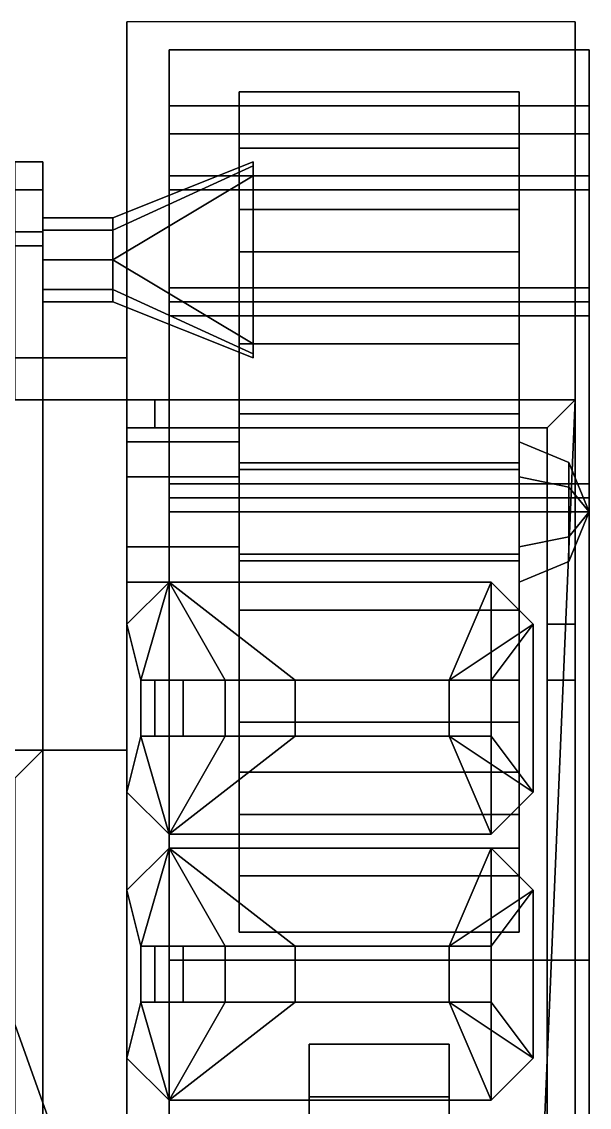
# Model space of a CAD drawing. Header units: millimetres. Extents: x -1.04 to 1.04, y -2.16 to 5.95.
# Drawn here: x 0.575 to 0.98, y 1.395 to 2.17 of the extents above; entities that cross this region are included whole.
import ezdxf

# ---------------------------------------------------------------- set-up
doc = ezdxf.new("R2010")
doc.units = ezdxf.units.MM
for name, color, linetype in [('cans', 3, 'Continuous'), ('fenders', 6, 'Continuous'), ('patch', 2, 'Continuous'), ('tracks', 3, 'Continuous'), ('wheels', 2, 'Continuous')]:
    doc.layers.add(name, color=color, linetype=linetype)

msp = doc.modelspace()

# ---------------------------------------------------------------- linework, layer by layer
for points in [[(0.59, 2.07, 1.01), (0.59, 2.07, 0.96), (0.57, 2.07, 0.96), (0.57, 2.07, 1.01)], [(0.59, 2.05, 1.05), (0.59, 2.07, 1.01), (0.57, 2.07, 1.01), (0.57, 2.05, 1.05)], [(0.59, 2.07, 0.96), (0.59, 2.05, 0.92), (0.57, 2.05, 0.92), (0.57, 2.07, 0.96)], [(0.59, 2.05, 1.05), (0.59, 2.05, 0.92), (0.59, 2.07, 0.96), (0.59, 2.07, 1.01)], [(0.74, 2.06707, 0.98707), (0.74, 2.07, 0.98), (0.64, 2.03, 0.98), (0.64, 2.02121, 1.00121)], [(0.74, 2.07, 0.98), (0.74, 2.06707, 0.97293), (0.64, 2.02121, 0.95879), (0.64, 2.03, 0.98)], [(0.74, 1.93, 0.98), (0.74, 2.07, 0.98), (0.74, 2.06707, 0.98707), (0.74, 1.93293, 0.98707)], [(0.74, 1.93293, 0.97293), (0.74, 2.06707, 0.97293), (0.74, 2.07, 0.98), (0.74, 1.93, 0.98)], [(0.74, 2.06, 0.99), (0.74, 2.06707, 0.98707), (0.64, 2.02121, 1.00121), (0.64, 2, 1.01)], [(0.74, 2.06707, 0.97293), (0.74, 2.06, 0.97), (0.64, 2, 0.95), (0.64, 2.02121, 0.95879)], [(0.74, 1.93293, 0.98707), (0.74, 2.06707, 0.98707), (0.74, 2.06, 0.99), (0.74, 1.94, 0.99)], [(0.74, 1.94, 0.97), (0.74, 2.06, 0.97), (0.74, 2.06707, 0.97293), (0.74, 1.93293, 0.97293)], [(0.74, 2.06, 0.99), (0.74, 2.06, 0.99), (0.64, 2, 1.01), (0.74, 1.94, 0.99)], [(0.74, 1.94, 0.97), (0.74, 1.94, 0.97), (0.64, 2, 0.95), (0.74, 2.06, 0.97)], [(0.59, 2.01, 1.08), (0.59, 2.05, 1.05), (0.57, 2.05, 1.05), (0.57, 2.01, 1.08)], [(0.59, 2.05, 0.92), (0.59, 2.02, 0.9), (0.57, 2.02, 0.9), (0.57, 2.05, 0.92)], [(0.59, 2.05, 1.05), (0.59, 2.01, 1.08), (0.59, 2.02, 0.9), (0.59, 2.05, 0.92)], [(0.64, 2.02121, 1.00121), (0.64, 2.03, 0.98), (0.59, 2.03, 0.98), (0.59, 2.02121, 1.00121)], [(0.64, 2.03, 0.98), (0.64, 2.02121, 0.95879), (0.59, 2.02121, 0.95879), (0.59, 2.03, 0.98)], [(0.59, 2.02, 0.9), (0.59, 1.9, 0.85), (0.57, 1.9, 0.85), (0.57, 2.02, 0.9)], [(0.64, 2, 1.01), (0.64, 2.02121, 1.00121), (0.59, 2.02121, 1.00121), (0.59, 2, 1.01)], [(0.64, 2.02121, 0.95879), (0.64, 2, 0.95), (0.59, 2, 0.95), (0.59, 2.02121, 0.95879)], [(0.59, 2.01, 1.08), (0.59, 1.9, 1.09), (0.59, 1.9, 0.85), (0.59, 2.02, 0.9)], [(0.59, 1.9, 1.09), (0.59, 2.01, 1.08), (0.57, 2.01, 1.08), (0.57, 1.9, 1.09)], [(0.64, 1.97879, 1.00121), (0.64, 2, 1.01), (0.59, 2, 1.01), (0.59, 1.97879, 1.00121)], [(0.64, 2, 0.95), (0.64, 1.97879, 0.95879), (0.59, 1.97879, 0.95879), (0.59, 2, 0.95)], [(0.74, 1.93293, 0.98707), (0.74, 1.94, 0.99), (0.64, 2, 1.01), (0.64, 1.97879, 1.00121)], [(0.74, 1.94, 0.97), (0.74, 1.93293, 0.97293), (0.64, 1.97879, 0.95879), (0.64, 2, 0.95)], [(0.64, 1.97, 0.98), (0.64, 1.97879, 1.00121), (0.59, 1.97879, 1.00121), (0.59, 1.97, 0.98)], [(0.64, 1.97879, 0.95879), (0.64, 1.97, 0.98), (0.59, 1.97, 0.98), (0.59, 1.97879, 0.95879)], [(0.74, 1.93, 0.98), (0.74, 1.93293, 0.98707), (0.64, 1.97879, 1.00121), (0.64, 1.97, 0.98)], [(0.74, 1.93293, 0.97293), (0.74, 1.93, 0.98), (0.64, 1.97, 0.98), (0.64, 1.97879, 0.95879)], [(0.65, 1.9, 0.49), (0.65, 1.93, 0.46), (0.5, 1.93, 0.46), (0.5, 1.9, 0.49)], [(0.65, 1.93, 0.46), (0.65, 1.93, 0.36), (0.5, 1.93, 0.36), (0.5, 1.93, 0.46)], [(0.65, 1.93, 0.36), (0.65, 1.9, 0.34), (0.5, 1.9, 0.34), (0.5, 1.93, 0.36)], [(0.65, 1.9, 0.49), (0.65, 1.9, 0.34), (0.65, 1.93, 0.36), (0.65, 1.93, 0.46)], [(-0.59, 0.6, 1.18), (0.59, 0.6, 1.18), (0.59, 1.9, 1.1), (-0.59, 1.9, 1.1)], [(0.59, 1.9, 1.1), (0.57, 1.9, 1.09), (0.03, 1.9, 1.09), (-0.59, 1.9, 1.1)], [(0.65, 1.9, 0.92), (0.65, 1.9, 0.49), (0.5, 1.9, 0.49), (0.5, 1.9, 0.55)], [(0.65, 1.9, 0.34), (0.65, 1.65, 0.34), (0.5, 1.65, 0.34), (0.5, 1.9, 0.34)], [(0.59, 1.9, 0.85), (0.5, 1.9, 0.55), (0.5, 1.9, 0.55), (0.57, 1.9, 0.85)], [(0.59, 1.9, 0.85), (0.59, 1.9, 0.85), (0.65, 1.9, 0.92), (0.5, 1.9, 0.55)], [(0.59, 1.9, 1.1), (0.59, 1.9, 1.09), (0.57, 1.9, 1.09), (0.59, 1.9, 1.1)], [(0.59, 0.6, 1.18), (0.65, 0.68, 0.92), (0.65, 1.9, 0.92), (0.59, 1.9, 1.1)], [(0.59, 1.9, 1.09), (0.59, 1.9, 1.09), (0.65, 1.9, 0.92), (0.59, 1.9, 0.85)], [(0.59, 1.9, 1.1), (0.65, 1.9, 0.92), (0.59, 1.9, 1.09), (0.59, 1.9, 1.1)], [(0.65, -1.45, 0.82), (0.65, -1.84, 0.25), (0.65, 1.23, 0.25), (0.65, 1.9, 0.92)], [(0.65, 1.65, 0.34), (0.65, 1.65, 0.34), (0.65, 1.9, 0.34), (0.65, 1.9, 0.49)], [(0.65, 1.23, 0.25), (0.65, 1.23, 0.25), (0.65, 1.65, 0.34), (0.65, 1.9, 0.49)], [(0.65, 1.23, 0.25), (0.65, 1.23, 0.25), (0.65, 1.9, 0.49), (0.65, 1.9, 0.92)], [(0.65, -1.45, 0.82), (0.65, -1.45, 0.82), (0.65, 1.9, 0.92), (0.65, 0.68, 0.92)], [(0.5, 1.65, 0.34), (0.65, 1.23, 0.25), (-0.65, 1.23, 0.25), (-0.5, 1.65, 0.34)], [(0.57, 1.63, 1.41), (0.59, 1.65, 1.41), (-0.59, 1.65, 1.41), (-0.57, 1.63, 1.41)], [(0.59, 1.65, 1.41), (0.59, 1.65, 1.11538), (-0.59, 1.65, 1.11538), (-0.59, 1.65, 1.41)], [(0.65, 1.65, 0.34), (0.65, 1.23, 0.25), (0.65, 1.23, 0.25), (0.5, 1.65, 0.34)], [(0.57, 1.15, 1.41), (0.59, 1.15, 1.41), (0.59, 1.65, 1.41), (0.57, 1.63, 1.41)], [(0.59, 1.13, 1.39), (0.59, 1.13, 1.14738), (0.59, 1.65, 1.11538), (0.59, 1.15, 1.41)], [(0.59, 1.15, 1.41), (0.59, 1.65, 1.11538), (0.59, 1.65, 1.11538), (0.59, 1.65, 1.41)]]:
    msp.add_3dface(points)
at = {"layer": 'cans'}
for points in [[(0.66, 1.7, 1.36), (0.68, 1.77, 1.29), (0.65, 1.74, 1.29), (0.66, 1.7, 1.36)], [(0.65, 1.74, 0.92), (0.68, 1.77, 0.92), (0.68, 1.59, 0.92), (0.65, 1.62, 0.92)], [(0.68, 1.77, 1.29), (0.68, 1.77, 0.92), (0.65, 1.74, 0.92), (0.65, 1.74, 1.29)], [(0.72, 1.7, 1.37), (0.68, 1.77, 1.29), (0.66, 1.7, 1.36), (0.72, 1.7, 1.37)], [(0.72, 1.7, 1.37), (0.77, 1.7, 1.32), (0.68, 1.77, 1.29)], [(0.88, 1.7, 1.32), (0.91, 1.77, 1.29), (0.68, 1.77, 1.29), (0.77, 1.7, 1.32)], [(0.68, 1.77, 0.92), (0.91, 1.77, 0.92), (0.91, 1.59, 0.92), (0.68, 1.59, 0.92)], [(0.91, 1.77, 1.29), (0.91, 1.77, 0.92), (0.68, 1.77, 0.92), (0.68, 1.77, 1.29)], [(0.94, 1.74, 1.29), (0.91, 1.77, 1.29), (0.88, 1.7, 1.32)], [(0.94, 1.62, 0.92), (0.91, 1.59, 0.92), (0.91, 1.77, 0.92), (0.94, 1.74, 0.92)], [(0.94, 1.74, 0.92), (0.91, 1.77, 0.92), (0.91, 1.77, 1.29), (0.94, 1.74, 1.29)], [(0.66, 1.7, 1.36), (0.65, 1.74, 1.29), (0.65, 1.62, 1.29), (0.66, 1.66, 1.36)], [(0.65, 1.74, 1.29), (0.65, 1.74, 0.92), (0.65, 1.62, 0.92), (0.65, 1.62, 1.29)], [(0.94, 1.74, 1.29), (0.88, 1.7, 1.32), (0.91, 1.7, 1.34)], [(0.91, 1.66, 1.34), (0.94, 1.62, 1.29), (0.94, 1.74, 1.29), (0.91, 1.7, 1.34)], [(0.94, 1.62, 1.29), (0.94, 1.62, 0.92), (0.94, 1.74, 0.92), (0.94, 1.74, 1.29)], [(0.67, 1.7, 1.39), (0.66, 1.7, 1.36), (0.66, 1.66, 1.36), (0.67, 1.66, 1.39)], [(0.69, 1.7, 1.4), (0.72, 1.7, 1.37), (0.66, 1.7, 1.36), (0.67, 1.7, 1.39)], [(0.67, 1.66, 1.39), (0.69, 1.66, 1.4), (0.69, 1.7, 1.4), (0.67, 1.7, 1.39)], [(0.69, 1.66, 1.4), (0.88, 1.66, 1.4), (0.88, 1.7, 1.4), (0.69, 1.7, 1.4)], [(0.88, 1.7, 1.4), (0.88, 1.7, 1.37), (0.72, 1.7, 1.37), (0.69, 1.7, 1.4)], [(0.72, 1.66, 1.37), (0.77, 1.66, 1.32), (0.77, 1.7, 1.32), (0.72, 1.7, 1.37)], [(0.72, 1.7, 1.37), (0.88, 1.7, 1.37), (0.88, 1.66, 1.37), (0.72, 1.66, 1.37)], [(0.77, 1.66, 1.32), (0.88, 1.66, 1.32), (0.88, 1.7, 1.32), (0.77, 1.7, 1.32)], [(0.88, 1.7, 1.37), (0.88, 1.7, 1.32), (0.88, 1.66, 1.32), (0.88, 1.66, 1.37)], [(0.91, 1.7, 1.34), (0.88, 1.7, 1.32), (0.88, 1.7, 1.37), (0.91, 1.7, 1.38)], [(0.88, 1.66, 1.4), (0.91, 1.66, 1.38), (0.91, 1.7, 1.38), (0.88, 1.7, 1.4)], [(0.91, 1.7, 1.38), (0.88, 1.7, 1.37), (0.88, 1.7, 1.37), (0.88, 1.7, 1.4)], [(0.91, 1.66, 1.38), (0.91, 1.66, 1.34), (0.91, 1.7, 1.34), (0.91, 1.7, 1.38)], [(0.66, 1.66, 1.36), (0.65, 1.62, 1.29), (0.68, 1.59, 1.29), (0.66, 1.66, 1.36)], [(0.72, 1.66, 1.37), (0.66, 1.66, 1.36), (0.68, 1.59, 1.29), (0.72, 1.66, 1.37)], [(0.66, 1.66, 1.36), (0.72, 1.66, 1.37), (0.69, 1.66, 1.4), (0.67, 1.66, 1.39)], [(0.68, 1.59, 1.29), (0.68, 1.59, 1.29), (0.77, 1.66, 1.32), (0.72, 1.66, 1.37)], [(0.68, 1.59, 1.29), (0.91, 1.59, 1.29), (0.88, 1.66, 1.32), (0.77, 1.66, 1.32)], [(0.72, 1.66, 1.37), (0.88, 1.66, 1.37), (0.88, 1.66, 1.4), (0.69, 1.66, 1.4)], [(0.91, 1.66, 1.34), (0.88, 1.66, 1.32), (0.94, 1.62, 1.29), (0.91, 1.66, 1.34)], [(0.88, 1.66, 1.37), (0.88, 1.66, 1.32), (0.91, 1.66, 1.34), (0.91, 1.66, 1.38)], [(0.88, 1.66, 1.32), (0.91, 1.59, 1.29), (0.94, 1.62, 1.29), (0.88, 1.66, 1.32)], [(0.88, 1.66, 1.37), (0.88, 1.66, 1.37), (0.91, 1.66, 1.38), (0.88, 1.66, 1.4)], [(0.65, 1.62, 0.92), (0.68, 1.59, 0.92), (0.68, 1.59, 1.29), (0.65, 1.62, 1.29)], [(0.91, 1.59, 1.29), (0.91, 1.59, 0.92), (0.94, 1.62, 0.92), (0.94, 1.62, 1.29)], [(0.68, 1.59, 0.92), (0.91, 1.59, 0.92), (0.91, 1.59, 1.29), (0.68, 1.59, 1.29)], [(0.66, 1.51, 1.36), (0.68, 1.58, 1.29), (0.65, 1.55, 1.29), (0.66, 1.51, 1.36)], [(0.68, 1.58, 1.29), (0.68, 1.58, 0.92), (0.65, 1.55, 0.92), (0.65, 1.55, 1.29)], [(0.65, 1.55, 0.92), (0.68, 1.58, 0.92), (0.68, 1.4, 0.92), (0.65, 1.43, 0.92)], [(0.72, 1.51, 1.37), (0.68, 1.58, 1.29), (0.66, 1.51, 1.36), (0.72, 1.51, 1.37)], [(0.72, 1.51, 1.37), (0.77, 1.51, 1.32), (0.68, 1.58, 1.29)], [(0.88, 1.51, 1.32), (0.91, 1.58, 1.29), (0.68, 1.58, 1.29), (0.77, 1.51, 1.32)], [(0.91, 1.58, 1.29), (0.91, 1.58, 0.92), (0.68, 1.58, 0.92), (0.68, 1.58, 1.29)], [(0.68, 1.58, 0.92), (0.91, 1.58, 0.92), (0.91, 1.4, 0.92), (0.68, 1.4, 0.92)], [(0.94, 1.55, 1.29), (0.91, 1.58, 1.29), (0.88, 1.51, 1.32)], [(0.94, 1.55, 0.92), (0.91, 1.58, 0.92), (0.91, 1.58, 1.29), (0.94, 1.55, 1.29)], [(0.94, 1.43, 0.92), (0.91, 1.4, 0.92), (0.91, 1.58, 0.92), (0.94, 1.55, 0.92)], [(0.66, 1.51, 1.36), (0.65, 1.55, 1.29), (0.65, 1.43, 1.29), (0.66, 1.47, 1.36)], [(0.65, 1.55, 1.29), (0.65, 1.55, 0.92), (0.65, 1.43, 0.92), (0.65, 1.43, 1.29)], [(0.94, 1.55, 1.29), (0.88, 1.51, 1.32), (0.91, 1.51, 1.34)], [(0.91, 1.47, 1.34), (0.94, 1.43, 1.29), (0.94, 1.55, 1.29), (0.91, 1.51, 1.34)], [(0.94, 1.43, 1.29), (0.94, 1.43, 0.92), (0.94, 1.55, 0.92), (0.94, 1.55, 1.29)], [(0.67, 1.51, 1.39), (0.66, 1.51, 1.36), (0.66, 1.47, 1.36), (0.67, 1.47, 1.39)], [(0.69, 1.51, 1.4), (0.72, 1.51, 1.37), (0.66, 1.51, 1.36), (0.67, 1.51, 1.39)], [(0.67, 1.47, 1.39), (0.69, 1.47, 1.4), (0.69, 1.51, 1.4), (0.67, 1.51, 1.39)], [(0.69, 1.47, 1.4), (0.88, 1.47, 1.4), (0.88, 1.51, 1.4), (0.69, 1.51, 1.4)], [(0.88, 1.51, 1.4), (0.88, 1.51, 1.37), (0.72, 1.51, 1.37), (0.69, 1.51, 1.4)], [(0.72, 1.47, 1.37), (0.77, 1.47, 1.32), (0.77, 1.51, 1.32), (0.72, 1.51, 1.37)], [(0.72, 1.51, 1.37), (0.88, 1.51, 1.37), (0.88, 1.47, 1.37), (0.72, 1.47, 1.37)], [(0.77, 1.47, 1.32), (0.88, 1.47, 1.32), (0.88, 1.51, 1.32), (0.77, 1.51, 1.32)], [(0.88, 1.51, 1.37), (0.88, 1.51, 1.32), (0.88, 1.47, 1.32), (0.88, 1.47, 1.37)], [(0.91, 1.51, 1.34), (0.88, 1.51, 1.32), (0.88, 1.51, 1.37), (0.91, 1.51, 1.38)], [(0.88, 1.47, 1.4), (0.91, 1.47, 1.38), (0.91, 1.51, 1.38), (0.88, 1.51, 1.4)], [(0.91, 1.51, 1.38), (0.88, 1.51, 1.37), (0.88, 1.51, 1.37), (0.88, 1.51, 1.4)], [(0.91, 1.47, 1.38), (0.91, 1.47, 1.34), (0.91, 1.51, 1.34), (0.91, 1.51, 1.38)], [(0.66, 1.47, 1.36), (0.65, 1.43, 1.29), (0.68, 1.4, 1.29), (0.66, 1.47, 1.36)], [(0.72, 1.47, 1.37), (0.66, 1.47, 1.36), (0.68, 1.4, 1.29), (0.72, 1.47, 1.37)], [(0.66, 1.47, 1.36), (0.72, 1.47, 1.37), (0.69, 1.47, 1.4), (0.67, 1.47, 1.39)], [(0.68, 1.4, 1.29), (0.68, 1.4, 1.29), (0.77, 1.47, 1.32), (0.72, 1.47, 1.37)], [(0.68, 1.4, 1.29), (0.91, 1.4, 1.29), (0.88, 1.47, 1.32), (0.77, 1.47, 1.32)], [(0.72, 1.47, 1.37), (0.88, 1.47, 1.37), (0.88, 1.47, 1.4), (0.69, 1.47, 1.4)], [(0.88, 1.47, 1.32), (0.91, 1.4, 1.29), (0.94, 1.43, 1.29), (0.88, 1.47, 1.32)], [(0.91, 1.47, 1.34), (0.88, 1.47, 1.32), (0.94, 1.43, 1.29), (0.91, 1.47, 1.34)], [(0.88, 1.47, 1.37), (0.88, 1.47, 1.32), (0.91, 1.47, 1.34), (0.91, 1.47, 1.38)], [(0.88, 1.47, 1.37), (0.88, 1.47, 1.37), (0.91, 1.47, 1.38), (0.88, 1.47, 1.4)], [(0.65, 1.43, 0.92), (0.68, 1.4, 0.92), (0.68, 1.4, 1.29), (0.65, 1.43, 1.29)], [(0.91, 1.4, 1.29), (0.91, 1.4, 0.92), (0.94, 1.43, 0.92), (0.94, 1.43, 1.29)], [(0.68, 1.4, 0.92), (0.91, 1.4, 0.92), (0.91, 1.4, 1.29), (0.68, 1.4, 1.29)]]:
    msp.add_3dface(points, dxfattribs=at)
at = {"layer": 'fenders'}
for points in [[(0.65, 1.9, 0.92), (0.97, 1.9, 0.92), (0.97, 2.17, 0.61), (0.65, 2.17, 0.61)], [(0.65, 1.9, 0.88), (0.65, 1.9, 0.92), (0.65, 2.17, 0.61), (0.65, 2.16, 0.58)], [(0.97, 1.9, 0.92), (0.97, 1.9, 0.88), (0.97, 2.16, 0.58), (0.97, 2.17, 0.61)], [(0.65, 0.68, 0.92), (0.9, 0.25, 0.92), (0.97, 1.9, 0.92), (0.65, 1.9, 0.92)], [(0.9, 0.25, 0.92), (0.9, -0.42, 0.92), (0.97, -1.9, 0.92), (0.97, 1.9, 0.92)], [(0.97, -1.9, 0.92), (0.97, -1.9, 0.88), (0.97, 1.9, 0.88), (0.97, 1.9, 0.92)]]:
    msp.add_3dface(points, dxfattribs=at)
at = {"layer": 'patch'}
for points in [[(0.95, 1.88, 1.2), (0.97, 1.9, 1.2), (0.65, 1.9, 1.2), (0.65, 1.88, 1.2)], [(0.67, 1.9, 0.92), (0.65, 1.9, 0.92), (0.65, 1.9, 1.2), (0.67, 1.9, 1.17)], [(0.65, 1.9, 0.92), (0.65, 1.88, 0.92), (0.65, 1.88, 1.2), (0.65, 1.9, 1.2)], [(0.97, 1.9, 1.2), (0.97, 1.9, 1.17), (0.67, 1.9, 1.17), (0.65, 1.9, 1.2)], [(0.67, 1.88, 0.92), (0.67, 1.9, 0.92), (0.67, 1.9, 1.17), (0.67, 1.88, 1.17)], [(0.95, 0.78, 1.2), (0.97, 0.78, 1.2), (0.97, 1.9, 1.2), (0.95, 1.88, 1.2)], [(0.97, 0.78, 1.2), (0.97, 0.82, 1.17), (0.97, 1.7, 1.17), (0.97, 1.9, 1.2)], [(0.97, 1.7, 1.17), (0.97, 1.74, 1.17), (0.97, 1.9, 1.2), (0.97, 1.7, 1.17)], [(0.97, 1.74, 1.17), (0.97, 1.9, 1.17), (0.97, 1.9, 1.2), (0.97, 1.74, 1.17)], [(0.95, 1.88, 1.2), (0.65, 1.88, 1.2), (0.67, 1.88, 1.17), (0.95, 1.88, 1.17)], [(0.65, 1.88, 0.92), (0.67, 1.88, 0.92), (0.67, 1.88, 1.17), (0.65, 1.88, 1.2)], [(0.95, 0.82, 1.17), (0.95, 0.78, 1.2), (0.95, 1.88, 1.2), (0.95, 1.7, 1.17)], [(0.95, 1.74, 1.17), (0.95, 1.7, 1.17), (0.95, 1.7, 1.17), (0.95, 1.88, 1.2)], [(0.95, 1.88, 1.17), (0.95, 1.74, 1.17), (0.95, 1.74, 1.17), (0.95, 1.88, 1.2)], [(0.95, 1.74, 0.92), (0.95, 1.7, 0.92), (0.95, 1.7, 1.17), (0.95, 1.74, 1.17)], [(0.97, 1.74, 0.92), (0.95, 1.74, 0.92), (0.95, 1.74, 1.17), (0.97, 1.74, 1.17)], [(0.97, 1.7, 0.92), (0.97, 1.74, 0.92), (0.97, 1.74, 1.17), (0.97, 1.7, 1.17)], [(0.95, 1.7, 0.92), (0.97, 1.7, 0.92), (0.97, 1.7, 1.17), (0.95, 1.7, 1.17)]]:
    msp.add_3dface(points, dxfattribs=at)
at = {"layer": 'tracks'}
for points in [[(0.68, 2.05, 0.55), (0.68, 2.11, 0.57), (0.68, 2.15, 0.41), (0.68, 2.09, 0.41)], [(0.68, 2.15, 0.41), (0.68, 2.11, 0.57), (0.98, 2.11, 0.57), (0.98, 2.15, 0.41)], [(0.68, 2.09, 0.41), (0.68, 2.15, 0.41), (0.68, 2.11, 0.25), (0.68, 2.06, 0.27)], [(0.68, 2.11, 0.25), (0.68, 2.15, 0.41), (0.98, 2.15, 0.41), (0.98, 2.11, 0.25)], [(0.98, 2.15, 0.41), (0.98, 2.11, 0.57), (0.98, 2.05, 0.55), (0.98, 2.09, 0.41)], [(0.98, 2.11, 0.25), (0.98, 2.15, 0.41), (0.98, 2.09, 0.41), (0.98, 2.06, 0.27)], [(0.68, 1.96, 0.65), (0.68, 1.98, 0.69), (0.68, 2.11, 0.57), (0.68, 2.05, 0.55)], [(0.68, 2.11, 0.57), (0.68, 1.98, 0.69), (0.98, 1.98, 0.69), (0.98, 2.11, 0.57)], [(0.68, 1.98, 0.11), (0.68, 2.11, 0.25), (0.98, 2.11, 0.25), (0.98, 1.98, 0.11)], [(0.68, 2.06, 0.27), (0.68, 2.11, 0.25), (0.68, 1.98, 0.11), (0.68, 1.97, 0.16)], [(0.98, 2.11, 0.57), (0.98, 1.98, 0.69), (0.98, 1.96, 0.65), (0.98, 2.05, 0.55)], [(0.98, 1.98, 0.11), (0.98, 2.11, 0.25), (0.98, 2.06, 0.27), (0.98, 1.97, 0.16)], [(0.98, 2.09, 0.41), (0.98, 2.05, 0.55), (0.68, 2.05, 0.55), (0.68, 2.09, 0.41)], [(0.98, 2.06, 0.27), (0.98, 2.09, 0.41), (0.68, 2.09, 0.41), (0.68, 2.06, 0.27)], [(0.98, 1.97, 0.16), (0.98, 2.06, 0.27), (0.68, 2.06, 0.27), (0.68, 1.97, 0.16)], [(0.98, 2.05, 0.55), (0.98, 1.96, 0.65), (0.68, 1.96, 0.65), (0.68, 2.05, 0.55)], [(0.68, 1.98, 0.69), (0.68, 1.84, 0.73), (0.98, 1.84, 0.73), (0.98, 1.98, 0.69)], [(0.68, 1.82, 0.69), (0.68, 1.84, 0.73), (0.68, 1.98, 0.69), (0.68, 1.96, 0.65)], [(0.68, 1.97, 0.16), (0.68, 1.98, 0.11), (0.68, 1.83, 0.07), (0.68, 1.82, 0.12)], [(0.68, 1.83, 0.07), (0.68, 1.98, 0.11), (0.98, 1.98, 0.11), (0.98, 1.83, 0.07)], [(0.98, 1.98, 0.69), (0.98, 1.84, 0.73), (0.98, 1.82, 0.69), (0.98, 1.96, 0.65)], [(0.98, 1.83, 0.07), (0.98, 1.98, 0.11), (0.98, 1.97, 0.16), (0.98, 1.82, 0.12)], [(0.98, 1.82, 0.12), (0.98, 1.97, 0.16), (0.68, 1.97, 0.16), (0.68, 1.82, 0.12)], [(0.98, 1.96, 0.65), (0.98, 1.82, 0.69), (0.68, 1.82, 0.69), (0.68, 1.96, 0.65)], [(0.68, 1.5, 0.69), (0.68, 1.5, 0.73), (0.68, 1.84, 0.73), (0.68, 1.82, 0.69)], [(0.68, 1.84, 0.73), (0.68, 1.5, 0.73), (0.98, 1.5, 0.73), (0.98, 1.84, 0.73)], [(0.98, 1.84, 0.73), (0.98, 1.5, 0.73), (0.98, 1.5, 0.69), (0.98, 1.82, 0.69)], [(0.68, 1.18, -0.04), (0.68, 1.83, 0.07), (0.98, 1.83, 0.07), (0.98, 1.18, -0.04)], [(0.68, 1.82, 0.12), (0.68, 1.83, 0.07), (0.68, 1.18, -0.04), (0.68, 1.16, -0.01)], [(0.98, 1.18, -0.04), (0.98, 1.83, 0.07), (0.98, 1.82, 0.12), (0.98, 1.16, -0.01)], [(0.98, 1.82, 0.69), (0.98, 1.5, 0.69), (0.68, 1.5, 0.69), (0.68, 1.82, 0.69)], [(0.98, 1.16, -0.01), (0.98, 1.82, 0.12), (0.68, 1.82, 0.12), (0.68, 1.16, -0.01)], [(0.68, 1.5, 0.73), (0.68, 0.84, 0.76), (0.98, 0.84, 0.76), (0.98, 1.5, 0.73)], [(0.68, 0.83, 0.72), (0.68, 0.84, 0.76), (0.68, 1.5, 0.73), (0.68, 1.5, 0.69)], [(0.98, 1.5, 0.69), (0.98, 0.83, 0.72), (0.68, 0.83, 0.72), (0.68, 1.5, 0.69)], [(0.98, 1.5, 0.73), (0.98, 0.84, 0.76), (0.98, 0.83, 0.72), (0.98, 1.5, 0.69)]]:
    msp.add_3dface(points, dxfattribs=at)
at = {"layer": 'wheels'}
for points in [[(0.73, 2.06, 0.41), (0.73, 2.03595, 0.49977), (0.73, 2.07981, 0.56), (0.73, 2.12, 0.41)], [(0.73, 2.12, 0.41), (0.73, 2.07981, 0.56), (0.93, 2.07981, 0.56), (0.93, 2.12, 0.41)], [(0.73, 2.03595, 0.32023), (0.73, 2.06, 0.41), (0.73, 2.12, 0.41), (0.73, 2.07981, 0.26)], [(0.73, 2.07981, 0.26), (0.73, 2.12, 0.41), (0.93, 2.12, 0.41), (0.93, 2.07981, 0.26)], [(0.93, 2.12, 0.41), (0.93, 2.07981, 0.56), (0.93, 2.03595, 0.49977), (0.93, 2.06, 0.41)], [(0.93, 2.07981, 0.26), (0.93, 2.12, 0.41), (0.93, 2.06, 0.41), (0.93, 2.03595, 0.32023)], [(0.73, 2.03595, 0.49977), (0.73, 2.00572, 0.55213), (0.73, 2.07981, 0.56)], [(0.73, 2.00572, 0.55213), (0.73, 1.94, 0.61785), (0.73, 1.97, 0.66981), (0.73, 2.07981, 0.56)], [(0.73, 2.07981, 0.56), (0.73, 1.97, 0.66981), (0.93, 1.97, 0.66981), (0.93, 2.07981, 0.56)], [(0.73, 2.00572, 0.26787), (0.73, 2.03595, 0.32023), (0.73, 2.07981, 0.26)], [(0.73, 1.94, 0.20215), (0.73, 2.00572, 0.26787), (0.73, 2.07981, 0.26), (0.73, 1.97, 0.15019)], [(0.73, 1.97, 0.15019), (0.73, 2.07981, 0.26), (0.93, 2.07981, 0.26), (0.93, 1.97, 0.15019)], [(0.93, 2.07981, 0.56), (0.93, 2.07981, 0.56), (0.93, 2.00572, 0.55213), (0.93, 2.03595, 0.49977)], [(0.93, 2.07981, 0.56), (0.93, 1.97, 0.66981), (0.93, 1.94, 0.61785), (0.93, 2.00572, 0.55213)], [(0.93, 2.07981, 0.26), (0.93, 2.07981, 0.26), (0.93, 2.03595, 0.32023), (0.93, 2.00572, 0.26787)], [(0.93, 1.97, 0.15019), (0.93, 2.07981, 0.26), (0.93, 2.00572, 0.26787), (0.93, 1.94, 0.20215)], [(0.73, 2.06, 0.41), (0.73, 2.03595, 0.32023), (0.93, 2.03595, 0.32023), (0.93, 2.06, 0.41)], [(0.73, 2.03595, 0.49977), (0.73, 2.06, 0.41), (0.93, 2.06, 0.41), (0.93, 2.03595, 0.49977)], [(0.73, 1.89, 0.41), (0.73, 1.855, 0.47062), (0.73, 2.00572, 0.55213), (0.73, 2.03595, 0.49977)], [(0.73, 1.855, 0.34938), (0.73, 1.89, 0.41), (0.73, 2.03595, 0.32023), (0.73, 2.00572, 0.26787)], [(0.73, 1.89, 0.41), (0.93, 1.89, 0.41), (0.93, 2.03595, 0.32023), (0.73, 2.03595, 0.32023)], [(0.93, 1.89, 0.41), (0.73, 1.89, 0.41), (0.73, 2.03595, 0.49977), (0.93, 2.03595, 0.49977)], [(0.93, 1.855, 0.47062), (0.93, 1.89, 0.41), (0.93, 2.03595, 0.49977), (0.93, 2.00572, 0.55213)], [(0.93, 1.89, 0.41), (0.93, 1.855, 0.34938), (0.93, 2.00572, 0.26787), (0.93, 2.03595, 0.32023)], [(0.73, 1.855, 0.47062), (0.93, 1.855, 0.47062), (0.93, 2.00572, 0.55213), (0.73, 2.00572, 0.55213)], [(0.73, 1.94, 0.61785), (0.73, 2.00572, 0.55213), (0.93, 2.00572, 0.55213), (0.93, 1.94, 0.61785)], [(0.93, 1.855, 0.34938), (0.73, 1.855, 0.34938), (0.73, 2.00572, 0.26787), (0.93, 2.00572, 0.26787)], [(0.73, 2.00572, 0.26787), (0.73, 1.94, 0.20215), (0.93, 1.94, 0.20215), (0.93, 2.00572, 0.26787)], [(0.73, 1.94, 0.61785), (0.73, 1.85023, 0.6419), (0.73, 1.82, 0.71), (0.73, 1.97, 0.66981)], [(0.73, 1.97, 0.66981), (0.73, 1.82, 0.71), (0.93, 1.82, 0.71), (0.93, 1.97, 0.66981)], [(0.73, 1.82, 0.11), (0.73, 1.97, 0.15019), (0.93, 1.97, 0.15019), (0.93, 1.82, 0.11)], [(0.73, 1.85023, 0.1781), (0.73, 1.94, 0.20215), (0.73, 1.97, 0.15019), (0.73, 1.82, 0.11)], [(0.93, 1.97, 0.66981), (0.93, 1.82, 0.71), (0.93, 1.85023, 0.6419), (0.93, 1.94, 0.61785)], [(0.93, 1.82, 0.11), (0.93, 1.97, 0.15019), (0.93, 1.94, 0.20215), (0.93, 1.85023, 0.1781)], [(0.73, 1.85023, 0.6419), (0.73, 1.94, 0.61785), (0.93, 1.94, 0.61785), (0.93, 1.85023, 0.6419)], [(0.73, 1.94, 0.20215), (0.73, 1.85023, 0.1781), (0.93, 1.85023, 0.1781), (0.93, 1.94, 0.20215)], [(0.73, 1.845, 0.3667), (0.73, 1.87, 0.41), (0.73, 1.89, 0.41), (0.73, 1.855, 0.34938)], [(0.73, 1.87, 0.41), (0.73, 1.845, 0.4533), (0.73, 1.855, 0.47062), (0.73, 1.89, 0.41)], [(0.93, 1.845, 0.3667), (0.93, 1.855, 0.34938), (0.93, 1.89, 0.41), (0.93, 1.87, 0.41)], [(0.93, 1.87, 0.41), (0.93, 1.89, 0.41), (0.93, 1.855, 0.47062), (0.93, 1.845, 0.4533)], [(0.65, 1.87, 0.41), (0.65, 1.845, 0.4533), (0.73, 1.845, 0.4533), (0.73, 1.87, 0.41)], [(0.65, 1.845, 0.3667), (0.65, 1.87, 0.41), (0.73, 1.87, 0.41), (0.73, 1.845, 0.3667)], [(0.96536, 1.85536, 0.41), (0.93, 1.87, 0.41), (0.93, 1.845, 0.4533), (0.96536, 1.83768, 0.44062)], [(0.96536, 1.83768, 0.37938), (0.93, 1.845, 0.3667), (0.93, 1.87, 0.41), (0.96536, 1.85536, 0.41)], [(0.73, 1.855, 0.47062), (0.73, 1.785, 0.47062), (0.73, 1.78977, 0.6419), (0.73, 1.85023, 0.6419)], [(0.93, 1.855, 0.47062), (0.73, 1.855, 0.47062), (0.73, 1.85023, 0.6419), (0.93, 1.85023, 0.6419)], [(0.73, 1.785, 0.34938), (0.73, 1.855, 0.34938), (0.73, 1.85023, 0.1781), (0.73, 1.78977, 0.1781)], [(0.73, 1.855, 0.34938), (0.93, 1.855, 0.34938), (0.93, 1.85023, 0.1781), (0.73, 1.85023, 0.1781)], [(0.73, 1.795, 0.3667), (0.73, 1.845, 0.3667), (0.73, 1.855, 0.34938), (0.73, 1.785, 0.34938)], [(0.73, 1.845, 0.4533), (0.73, 1.795, 0.4533), (0.73, 1.785, 0.47062), (0.73, 1.855, 0.47062)], [(0.93, 1.785, 0.47062), (0.93, 1.855, 0.47062), (0.93, 1.85023, 0.6419), (0.93, 1.78977, 0.6419)], [(0.93, 1.855, 0.34938), (0.93, 1.785, 0.34938), (0.93, 1.78977, 0.1781), (0.93, 1.85023, 0.1781)], [(0.93, 1.795, 0.3667), (0.93, 1.785, 0.34938), (0.93, 1.855, 0.34938), (0.93, 1.845, 0.3667)], [(0.93, 1.845, 0.4533), (0.93, 1.855, 0.47062), (0.93, 1.785, 0.47062), (0.93, 1.795, 0.4533)], [(0.98, 1.82, 0.41), (0.96536, 1.85536, 0.41), (0.96536, 1.83768, 0.44062), (0.98, 1.82, 0.41)], [(0.98, 1.82, 0.41), (0.96536, 1.83768, 0.37938), (0.96536, 1.85536, 0.41), (0.98, 1.82, 0.41)], [(0.65, 1.845, 0.4533), (0.65, 1.795, 0.4533), (0.73, 1.795, 0.4533), (0.73, 1.845, 0.4533)], [(0.65, 1.795, 0.3667), (0.65, 1.845, 0.3667), (0.73, 1.845, 0.3667), (0.73, 1.795, 0.3667)], [(0.73, 1.85023, 0.6419), (0.73, 1.78977, 0.6419), (0.73, 1.82, 0.71)], [(0.73, 1.78977, 0.1781), (0.73, 1.85023, 0.1781), (0.73, 1.82, 0.11)], [(0.93, 1.82, 0.71), (0.93, 1.82, 0.71), (0.93, 1.78977, 0.6419), (0.93, 1.85023, 0.6419)], [(0.93, 1.82, 0.11), (0.93, 1.82, 0.11), (0.93, 1.85023, 0.1781), (0.93, 1.78977, 0.1781)], [(0.96536, 1.83768, 0.44062), (0.93, 1.845, 0.4533), (0.93, 1.795, 0.4533), (0.96536, 1.80232, 0.44062)], [(0.96536, 1.80232, 0.37938), (0.93, 1.795, 0.3667), (0.93, 1.845, 0.3667), (0.96536, 1.83768, 0.37938)], [(0.98, 1.82, 0.41), (0.96536, 1.83768, 0.44062), (0.96536, 1.80232, 0.44062), (0.98, 1.82, 0.41)], [(0.98, 1.82, 0.41), (0.96536, 1.80232, 0.37938), (0.96536, 1.83768, 0.37938), (0.98, 1.82, 0.41)], [(0.73, 1.78977, 0.6419), (0.73, 1.7, 0.61785), (0.73, 1.67, 0.66981), (0.73, 1.82, 0.71)], [(0.73, 1.82, 0.71), (0.73, 1.67, 0.66981), (0.93, 1.67, 0.66981), (0.93, 1.82, 0.71)], [(0.73, 1.67, 0.15019), (0.73, 1.82, 0.11), (0.93, 1.82, 0.11), (0.93, 1.67, 0.15019)], [(0.73, 1.7, 0.20215), (0.73, 1.78977, 0.1781), (0.73, 1.82, 0.11), (0.73, 1.67, 0.15019)], [(0.93, 1.82, 0.71), (0.93, 1.67, 0.66981), (0.93, 1.7, 0.61785), (0.93, 1.78977, 0.6419)], [(0.93, 1.67, 0.15019), (0.93, 1.82, 0.11), (0.93, 1.78977, 0.1781), (0.93, 1.7, 0.20215)], [(0.98, 1.82, 0.41), (0.96536, 1.80232, 0.44062), (0.96536, 1.78464, 0.41), (0.98, 1.82, 0.41)], [(0.98, 1.82, 0.41), (0.96536, 1.78464, 0.41), (0.96536, 1.80232, 0.37938), (0.98, 1.82, 0.41)], [(0.96536, 1.80232, 0.44062), (0.93, 1.795, 0.4533), (0.93, 1.77, 0.41), (0.96536, 1.78464, 0.41)], [(0.96536, 1.78464, 0.41), (0.93, 1.77, 0.41), (0.93, 1.795, 0.3667), (0.96536, 1.80232, 0.37938)], [(0.65, 1.795, 0.4533), (0.65, 1.77, 0.41), (0.73, 1.77, 0.41), (0.73, 1.795, 0.4533)], [(0.65, 1.77, 0.41), (0.65, 1.795, 0.3667), (0.73, 1.795, 0.3667), (0.73, 1.77, 0.41)], [(0.73, 1.795, 0.4533), (0.73, 1.77, 0.41), (0.73, 1.75, 0.41), (0.73, 1.785, 0.47062)], [(0.73, 1.77, 0.41), (0.73, 1.795, 0.3667), (0.73, 1.785, 0.34938), (0.73, 1.75, 0.41)], [(0.93, 1.795, 0.4533), (0.93, 1.785, 0.47062), (0.93, 1.75, 0.41), (0.93, 1.77, 0.41)], [(0.93, 1.77, 0.41), (0.93, 1.75, 0.41), (0.93, 1.785, 0.34938), (0.93, 1.795, 0.3667)], [(0.73, 1.785, 0.47062), (0.93, 1.785, 0.47062), (0.93, 1.78977, 0.6419), (0.73, 1.78977, 0.6419)], [(0.73, 1.7, 0.61785), (0.73, 1.78977, 0.6419), (0.93, 1.78977, 0.6419), (0.93, 1.7, 0.61785)], [(0.93, 1.785, 0.34938), (0.73, 1.785, 0.34938), (0.73, 1.78977, 0.1781), (0.93, 1.78977, 0.1781)], [(0.73, 1.78977, 0.1781), (0.73, 1.7, 0.20215), (0.93, 1.7, 0.20215), (0.93, 1.78977, 0.1781)], [(0.93, 1.785, 0.47062), (0.73, 1.785, 0.47062), (0.73, 1.63428, 0.55213), (0.93, 1.63428, 0.55213)], [(0.73, 1.785, 0.47062), (0.73, 1.75, 0.41), (0.73, 1.60405, 0.49977), (0.73, 1.63428, 0.55213)], [(0.73, 1.785, 0.34938), (0.93, 1.785, 0.34938), (0.93, 1.63428, 0.26787), (0.73, 1.63428, 0.26787)], [(0.73, 1.75, 0.41), (0.73, 1.785, 0.34938), (0.73, 1.63428, 0.26787), (0.73, 1.60405, 0.32023)], [(0.93, 1.75, 0.41), (0.93, 1.785, 0.47062), (0.93, 1.63428, 0.55213), (0.93, 1.60405, 0.49977)], [(0.93, 1.785, 0.34938), (0.93, 1.75, 0.41), (0.93, 1.60405, 0.32023), (0.93, 1.63428, 0.26787)], [(0.73, 1.75, 0.41), (0.93, 1.75, 0.41), (0.93, 1.60405, 0.49977), (0.73, 1.60405, 0.49977)], [(0.93, 1.75, 0.41), (0.73, 1.75, 0.41), (0.73, 1.60405, 0.32023), (0.93, 1.60405, 0.32023)], [(0.73, 1.7, 0.61785), (0.73, 1.63428, 0.55213), (0.73, 1.56019, 0.56), (0.73, 1.67, 0.66981)], [(0.73, 1.63428, 0.55213), (0.73, 1.7, 0.61785), (0.93, 1.7, 0.61785), (0.93, 1.63428, 0.55213)], [(0.73, 1.63428, 0.26787), (0.73, 1.7, 0.20215), (0.73, 1.67, 0.15019), (0.73, 1.56019, 0.26)], [(0.73, 1.7, 0.20215), (0.73, 1.63428, 0.26787), (0.93, 1.63428, 0.26787), (0.93, 1.7, 0.20215)], [(0.93, 1.67, 0.66981), (0.93, 1.56019, 0.56), (0.93, 1.63428, 0.55213), (0.93, 1.7, 0.61785)], [(0.93, 1.56019, 0.26), (0.93, 1.67, 0.15019), (0.93, 1.7, 0.20215), (0.93, 1.63428, 0.26787)], [(0.73, 1.67, 0.66981), (0.73, 1.56019, 0.56), (0.93, 1.56019, 0.56), (0.93, 1.67, 0.66981)], [(0.73, 1.56019, 0.26), (0.73, 1.67, 0.15019), (0.93, 1.67, 0.15019), (0.93, 1.56019, 0.26)], [(0.73, 1.63428, 0.55213), (0.73, 1.60405, 0.49977), (0.73, 1.56019, 0.56)], [(0.73, 1.60405, 0.32023), (0.73, 1.63428, 0.26787), (0.73, 1.56019, 0.26)], [(0.93, 1.56019, 0.56), (0.93, 1.56019, 0.56), (0.93, 1.60405, 0.49977), (0.93, 1.63428, 0.55213)], [(0.93, 1.56019, 0.26), (0.93, 1.56019, 0.26), (0.93, 1.63428, 0.26787), (0.93, 1.60405, 0.32023)], [(0.73, 1.60405, 0.49977), (0.73, 1.58, 0.41), (0.73, 1.52, 0.41), (0.73, 1.56019, 0.56)], [(0.73, 1.58, 0.41), (0.73, 1.60405, 0.32023), (0.73, 1.56019, 0.26), (0.73, 1.52, 0.41)], [(0.73, 1.58, 0.41), (0.73, 1.60405, 0.49977), (0.93, 1.60405, 0.49977), (0.93, 1.58, 0.41)], [(0.73, 1.60405, 0.32023), (0.73, 1.58, 0.41), (0.93, 1.58, 0.41), (0.93, 1.60405, 0.32023)], [(0.93, 1.56019, 0.56), (0.93, 1.52, 0.41), (0.93, 1.58, 0.41), (0.93, 1.60405, 0.49977)], [(0.93, 1.52, 0.41), (0.93, 1.56019, 0.26), (0.93, 1.60405, 0.32023), (0.93, 1.58, 0.41)], [(0.73, 1.56019, 0.56), (0.73, 1.52, 0.41), (0.93, 1.52, 0.41), (0.93, 1.56019, 0.56)], [(0.73, 1.52, 0.41), (0.73, 1.56019, 0.26), (0.93, 1.56019, 0.26), (0.93, 1.52, 0.41)], [(0.78, 1.40249, 0.39), (0.78, 1.44, 0.25), (0.78, 1.39, 0.25), (0.78, 1.35919, 0.365)], [(0.88, 1.40249, 0.39), (0.88, 1.44, 0.25), (0.78, 1.44, 0.25), (0.78, 1.40249, 0.39)], [(0.78, 1.44, 0.25), (0.78, 1.40249, 0.11), (0.78, 1.35919, 0.135), (0.78, 1.39, 0.25)], [(0.88, 1.44, 0.25), (0.88, 1.40249, 0.11), (0.78, 1.40249, 0.11), (0.78, 1.44, 0.25)], [(0.88, 1.44, 0.25), (0.88, 1.40249, 0.39), (0.88, 1.35919, 0.365), (0.88, 1.39, 0.25)], [(0.88, 1.40249, 0.11), (0.88, 1.44, 0.25), (0.88, 1.39, 0.25), (0.88, 1.35919, 0.135)], [(0.78, 1.3, 0.49249), (0.78, 1.40249, 0.39), (0.78, 1.35919, 0.365), (0.78, 1.275, 0.44919)], [(0.88, 1.3, 0.49249), (0.88, 1.40249, 0.39), (0.78, 1.40249, 0.39), (0.78, 1.3, 0.49249)], [(0.78, 1.40249, 0.11), (0.78, 1.3, 0.00751), (0.78, 1.275, 0.05081), (0.78, 1.35919, 0.135)], [(0.88, 1.40249, 0.11), (0.88, 1.3, 0.00751), (0.78, 1.3, 0.00751), (0.78, 1.40249, 0.11)], [(0.88, 1.3, 0.00751), (0.88, 1.40249, 0.11), (0.88, 1.35919, 0.135), (0.88, 1.275, 0.05081)], [(0.88, 1.40249, 0.39), (0.88, 1.3, 0.49249), (0.88, 1.275, 0.44919), (0.88, 1.35919, 0.365)]]:
    msp.add_3dface(points, dxfattribs=at)

doc.saveas('drawing.dxf')
